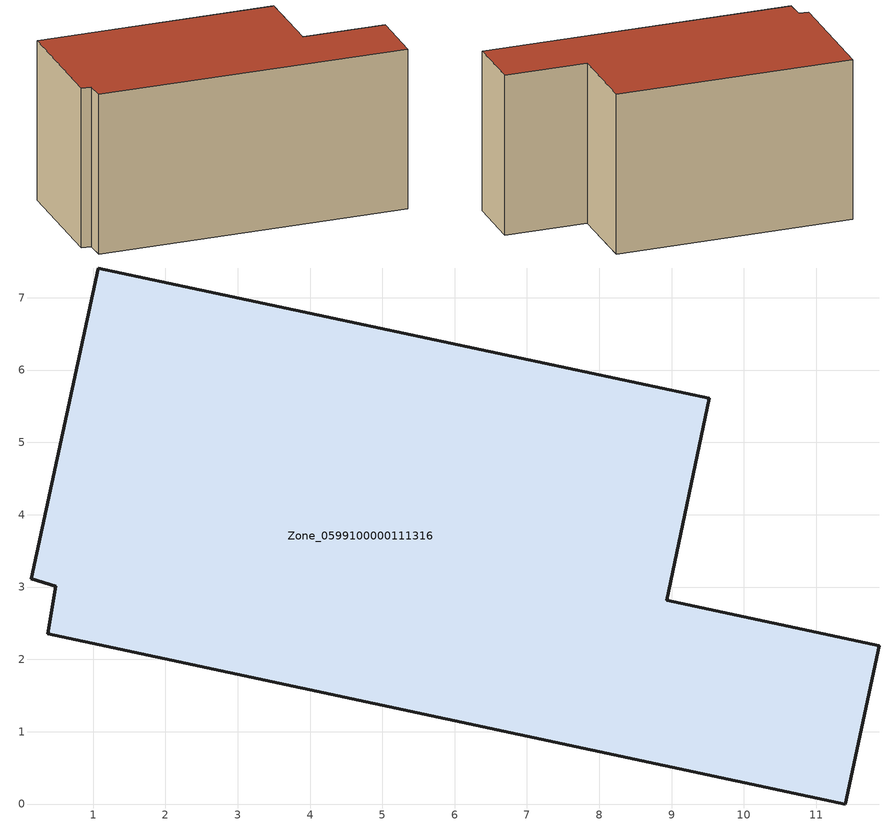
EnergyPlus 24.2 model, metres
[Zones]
Zone_0599100000111316
 floor ground (C_G): 0.48,3.01 0.15,3.11 1.07,7.41 9.52,5.61 8.93,2.82 11.87,2.19 11.4,0 0.37,2.35 z0
 wall outside (C_F): 11.4,0 11.87,2.19 8.93,2.82 9.52,5.61 1.07,7.41 0.15,3.11 0.48,3.01 0.37,2.35 11.4,0 z0:5.95
 roof outside (C_R): 0.48,3.01 0.37,2.35 11.4,0 11.87,2.19 8.93,2.82 9.52,5.61 1.07,7.41 0.15,3.11 z5.95
[BUILDING]
Pand.0599100000111316: North Axis=0; Terrain=City; Loads Convergence Tolerance Value=0.04; Temperature Convergence Tolerance Value=0.4; Solar Distribution=FullExterior; Maximum Number of Warmup Days=25; Minimum Number of Warmup Days=1
[Site:Location]
Rotterdam.The.Hague.AP_ZH_NLD Design_Conditions: Latitude=51.96; Longitude=4.45; Time Zone=1; Elevation=-4.5
[SITE:GROUNDTEMPERATURE:BUILDINGSURFACE]
18, 18, 18, 18, 18, 18, 18, 18, 18, 18, 18, 18
[MATERIAL] Thermal Absorptance=0.9; Solar Absorptance=0.7; Visible Absorptance=0.7
Name | Roughness | Thickness | Conductivity | Density | Specific Heat
G.TI.1975-1991 | MediumSmooth | 0.15 | 0.288461 | 540 | 1210
F.TI.1975-1991 | Rough | 0.3 | 0.230769 | 1920 | 840
R.TI.1975-1991 | MediumRough | 0.2 | 0.153846 | 1500 | 1000
[CONSTRUCTION]
C_G: G.TI.1975-1991
C_F: F.TI.1975-1991
C_R: R.TI.1975-1991
[ZONE]
Zone_0599100000111316: Type=1; Multiplier=1; Ceiling Height=Autocalculate; Volume=Autocalculate; Floor Area=autocalculate; Part of Total Floor Area=Yes
[ZONEINFILTRATION:DESIGNFLOWRATE]
Infil_Zone_0599100000111316: Zone or ZoneList or Space or SpaceList=Zone_0599100000111316; Schedule=AlwaysOn; Design Flow Rate Calculation Method=Flow/Area; Flow Rate per Floor Area=0.003; Constant Term Coefficient=1; Temperature Term Coefficient=0; Velocity Term Coefficient=0; Velocity Squared Term Coefficient=0
[HVACTEMPLATE:ZONE:IDEALLOADSAIRSYSTEM]
Zone_0599100000111316: Maximum Heating Supply Air Temperature=50; Minimum Cooling Supply Air Temperature=13; Maximum Heating Supply Air Humidity Ratio=0.0156; Minimum Cooling Supply Air Humidity Ratio=0.0077; Heating Limit=NoLimit; Cooling Limit=NoLimit; Dehumidification Control Type=ConstantSensibleHeatRatio; Cooling Sensible Heat Ratio=0.7; Dehumidification Setpoint=60; Humidification Control Type=None; Humidification Setpoint=30; Outdoor Air Method=None; Outdoor Air Flow Rate per Person=0.00944; Outdoor Air Flow Rate per Zone Floor Area=0; Outdoor Air Flow Rate per Zone=0; Demand Controlled Ventilation Type=None; Outdoor Air Economizer Type=NoEconomizer; Heat Recovery Type=None; Sensible Heat Recovery Effectiveness=0.7; Latent Heat Recovery Effectiveness=0.65
[ZONECONTROL:THERMOSTAT]
ThermostatControl_Zone_0599100000111316: Zone or ZoneList=Zone_0599100000111316; Control Type Schedule=DualSetpointControlType; Control 1=Thermostat_Zone_0599100000111316; Temperature Difference Between Cutout And Setpoint=0
[THERMOSTATSETPOINT:DUALSETPOINT]
Thermostat_Zone_0599100000111316: Heating Setpoint Temperature Schedule=HeatingSetpoint_Zone_0599100000111316; Cooling Setpoint Temperature Schedule=CoolingSetpoint_Zone_0599100000111316
[SCHEDULE:COMPACT]
HeatingSetpoint_Zone_0599100000111316: Through: 12/31, For: AllDays, Until: 24:00, 21
CoolingSetpoint_Zone_0599100000111316: Through: 12/31, For: AllDays, Until: 24:00, 24
DualSetpointControlType: Through: 12/31, For: AllDays, Until: 24:00, 4
AlwaysOn: Through: 12/31, For: AllDays, Until: 24:00, 1
